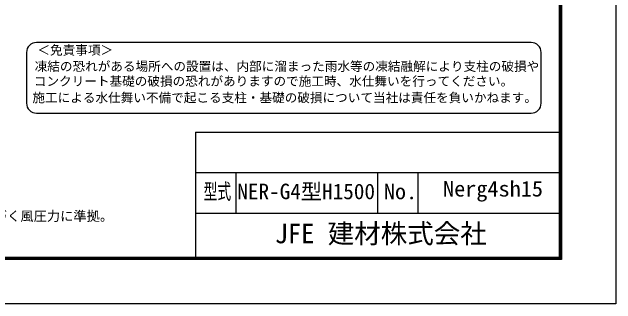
# Model space of a CAD drawing. Units: millimetres, scale not verified. Extents: x -6300 to 6300, y -4455 to 4455.
# Drawn here: x 1819 to 6300, y -4455 to -2288 of the extents above; entities that cross this region are included whole.
import ezdxf
from ezdxf.enums import TextEntityAlignment as Align

# ---------------------------------------------------------------- set-up
doc = ezdxf.new("R2010")
doc.units = ezdxf.units.MM
doc.header["$LTSCALE"] = 20
doc.layers.add('0-A_D-TTL-TXT', color=7, linetype='Continuous', lineweight=25)
doc.layers.add('0-C_D-TTL', color=7, linetype='Continuous', lineweight=25)
doc.styles.add('ＭＳ ゴシック', font='')
doc.styles.get('ＭＳ ゴシック').set_extended_font_data('MS Gothic')

msp = doc.modelspace()

# ---------------------------------------------------------------- linework, layer by layer
at = {"layer": '0-A_D-TTL-TXT', "color": 2}
for p, q in [((5670.11, -2513.89), (2001.78, -2513.89)), ((1926.78, -2588.89), (1926.78, -2963.89)), ((5745.11, -2963.89), (5745.11, -2588.89)), ((2001.78, -3038.89), (5670.11, -3038.89))]:
    msp.add_line(p, q, dxfattribs=at)
for centre, start, end in [((2001.78, -2588.89), 90, 180), ((5670.11, -2588.89), 0, 90), ((2001.78, -2963.89), 180, 270), ((5670.11, -2963.89), 270, 0)]:
    msp.add_arc(centre, 75, start, end, dxfattribs=at)
at = {"layer": '0-C_D-TTL'}
for p, q in [((3180, -3180), (3180, -4110)), ((3180, -3180), (5880, -3180)), ((3180, -3480), (5880, -3480)), ((3480, -3480), (3480, -3780)), ((4530, -3480), (4530, -3780)), ((4830, -3480), (4830, -3780)), ((3180, -3780), (5880, -3780))]:
    msp.add_line(p, q, dxfattribs=at)
at = {"layer": '0-C_D-TTL', "color": 2}
msp.add_lwpolyline([(-6300, 4455), (6300, 4455), (6300, -4455), (-6300, -4455)], close=True, dxfattribs=at)
at = {"layer": '0-C_D-TTL'}
for points in [[(-5895, 4125), (5895, 4125), (5895, -4125), (-5895, -4125)], [(-5891.25, 4121.25), (5891.25, 4121.25), (5891.25, -4121.25), (-5891.25, -4121.25)], [(-5887.5, 4117.5), (5887.5, 4117.5), (5887.5, -4117.5), (-5887.5, -4117.5)], [(-5883.75, 4113.75), (5883.75, 4113.75), (5883.75, -4113.75), (-5883.75, -4113.75)], [(-5880, 4110), (5880, 4110), (5880, -4110), (-5880, -4110)]]:
    msp.add_lwpolyline(points, close=True, dxfattribs=at)

# ---------------------------------------------------------------- texts
at = {"layer": '0-A_D-TTL-TXT', "style": 'ＭＳ ゴシック'}
for s, height, p in [('＜免責事項＞ \u3000\u3000', 68.62, (2007.34, -2625.16)), ('凍結の恐れがある場所への設置は、内部に溜まった雨水等の凍結融解により支柱の破損や', 68.62, (1987.05, -2745.91)), ('コンクリート基礎の破損の恐れがありますので施工時、水仕舞いを行ってください。', 68.62, (1980.89, -2856.04)), ('施工による水仕舞い不備で起こる支柱・基礎の破損について当社は責任を負いかねます。 ', 68.62, (1970.4, -2978.28)), ('NER-G4型H1500', 115.5, (3490.6, -3712.2)), ('（設計条件）風荷重：昭和57年改正 建築基準法・同施行令に基づく風圧力に準拠。', 72.14, (-1119.78, -3860.4)), ('JFE 建材株式会社', 144.3, (3768.57, -4047.76))]:
    msp.add_text(s, height=height, dxfattribs=at).set_placement(p, align=Align.BOTTOM_LEFT)
for s, width, p in [('Nerg4sh15', 1.05, (5017, -3692.2)), ('型式', 0.65, (3240.4, -3712.2)), ('No.', 1.05, (4578, -3712.2))]:
    msp.add_text(s, height=115.4, dxfattribs=dict(at, width=width)).set_placement(p, align=Align.BOTTOM_LEFT)

doc.saveas('drawing.dxf')
